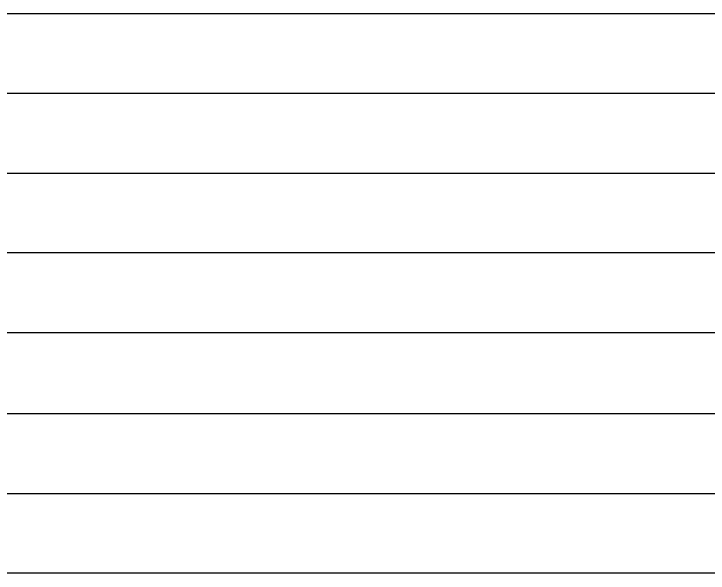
# Model space of a CAD drawing. Extents: x 0 to 95, y 0 to 59.4.
# Drawn here: x 85.867 to 90.636, y 10.866 to 14.707 of the extents above; entities that cross this region are included whole.
import ezdxf

# ---------------------------------------------------------------- set-up
doc = ezdxf.new("R2010")
doc.units = 0
doc.header["$MEASUREMENT"] = 0
doc.layers.add('1', color=1, linetype='CONTINUOUS')

msp = doc.modelspace()

# ---------------------------------------------------------------- linework, layer by layer
at = {"layer": '1', "linetype": 'Continuous'}
for p, q in [((94.000016, 14.706726), (76.500016, 14.706726)), ((94.000016, 14.159495), (76.672018, 14.159495)), ((76.672018, 13.612263), (94.000016, 13.612263)), ((94.000016, 13.065031), (76.672018, 13.065031)), ((76.672018, 12.517799), (94.000016, 12.517799)), ((94.000016, 11.960198), (76.672018, 11.960198)), ((76.672018, 11.412966), (94.000016, 11.412966)), ((94.000016, 10.865734), (76.672018, 10.865734))]:
    msp.add_line(p, q, dxfattribs=at)

doc.saveas('drawing.dxf')
